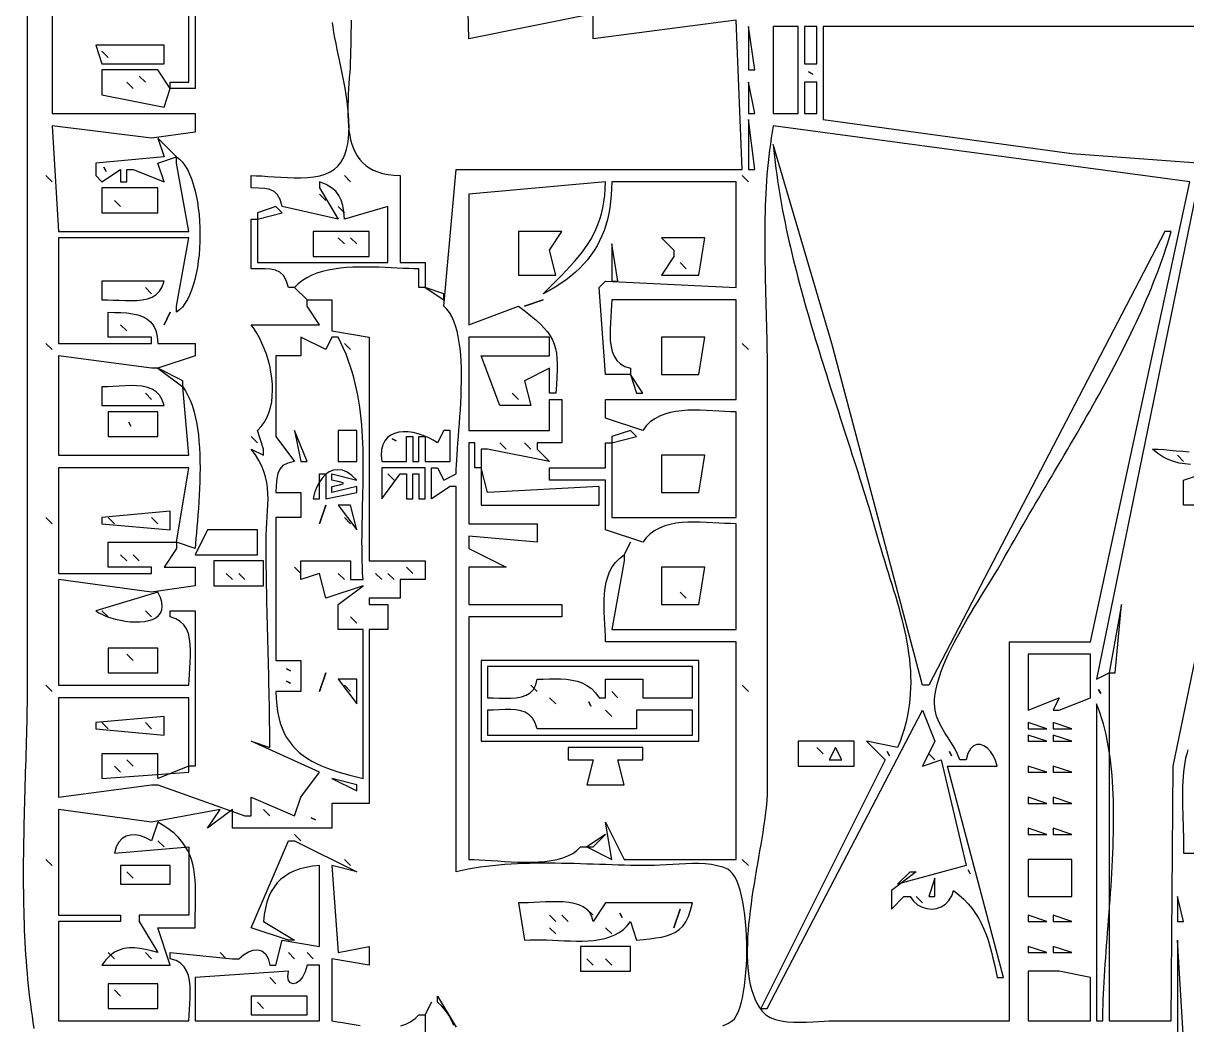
# Model space of a CAD drawing. Extents: x 0 to 1224, y 0 to 792.
# Drawn here: x 315.3 to 502.5, y 181.4 to 342.5 of the extents above; entities that cross this region are included whole.
import ezdxf

# ---------------------------------------------------------------- set-up
doc = ezdxf.new("R2010")
doc.units = 0
doc.layers.add('C7', color=7, linetype='CONTINUOUS')

msp = doc.modelspace()

# ---------------------------------------------------------------- linework, layer by layer
at = {"layer": 'C7'}
for points in [[(428.682, 206.3966), (427.8683, 206.7314), (426.9842, 206.9807), (426.0415, 207.1547), (425.052, 207.2634), (424.0277, 207.3173), (422.9804, 207.3265), (421.9219, 207.3013), (420.8641, 207.2519), (419.8188, 207.1885), (418.7979, 207.1213), (417.8132, 207.0607), (416.8766, 207.0168), (416, 207), (415.0235, 207.004), (414.0409, 207.0153), (413.0526, 207.033), (412.059, 207.056), (411.0607, 207.0833), (410.0581, 207.1139), (409.0517, 207.1469), (408.042, 207.1811), (407.0294, 207.2155), (406.0144, 207.2493), (404.9976, 207.2813), (403.9793, 207.3105), (402.9601, 207.336), (401.9404, 207.3567), (400.9208, 207.3716), (399.9017, 207.3797), (398.8835, 207.3801), (397.8668, 207.3716), (396.8521, 207.3533), (395.8397, 207.3241), (394.8303, 207.2831), (393.8242, 207.2293), (392.8219, 207.1616), (391.824, 207.0791), (390.8309, 206.9806), (389.8431, 206.8653), (388.861, 206.7321), (387.8852, 206.5799), (386.9161, 206.4079), (385.9542, 206.2149), (385, 206), (385, 268), (384, 268), (381, 266), (381, 271), (382, 271), (383, 269), (385, 270), (385.0098, 270.6889), (385.0375, 271.4444), (385.0805, 272.2611), (385.1361, 273.1333), (385.2018, 274.0558), (385.2749, 275.0229), (385.3529, 276.0292), (385.433, 277.0692), (385.5128, 278.1375), (385.5896, 279.2285), (385.6607, 280.3368), (385.7236, 281.457), (385.7756, 282.5834), (385.8142, 283.7108), (385.8367, 284.8335), (385.8405, 285.9461), (385.8229, 287.0432), (385.7815, 288.1192), (385.7136, 289.1687), (385.6165, 290.1862), (385.4876, 291.1662), (385.3244, 292.1033), (385.1242, 292.9919), (384.8844, 293.8266), (384.6023, 294.602), (384.2755, 295.3124), (383.9012, 295.9526), (383.4769, 296.5169), (383, 297), (385, 319), (431, 319), (430, 343), (407, 340), (407, 344), (387, 340), (385, 422)], [(316, 348), (316, 238), (315.9981, 237.0178), (315.9928, 236.033), (315.9842, 235.0456), (315.9725, 234.0559), (315.958, 233.0639), (315.941, 232.0697), (315.9216, 231.0733), (315.9, 230.075), (315.8766, 229.0747), (315.8515, 228.0727), (315.825, 227.0689), (315.7974, 226.0636), (315.7687, 225.0567), (315.7393, 224.0485), (315.7094, 223.039), (315.6792, 222.0282), (315.649, 221.0164), (315.619, 220.0036), (315.5895, 218.9899), (315.5605, 217.9754), (315.5325, 216.9603), (315.5056, 215.9445), (315.48, 214.9283), (315.456, 213.9117), (315.4338, 212.8948), (315.4137, 211.8777), (315.3958, 210.8605), (315.3804, 209.8434), (315.3678, 208.8264), (315.3581, 207.8097), (315.3517, 206.7932), (315.3486, 205.7772), (315.3493, 204.7617), (315.3538, 203.7469), (315.3625, 202.7328), (315.3755, 201.7195), (315.393, 200.7071), (315.4155, 199.6958), (315.4429, 198.6857), (315.4757, 197.6768), (315.5139, 196.6692), (315.5579, 195.6631), (315.6079, 194.6585), (315.664, 193.6555), (315.7267, 192.6543), (315.7959, 191.655), (315.8721, 190.6576), (315.9554, 189.6623), (316.0461, 188.6691), (316.1443, 187.6782), (316.2504, 186.6896), (316.3646, 185.7035), (316.487, 184.72), (316.618, 183.7391), (316.7577, 182.7609), (316.9063, 181.7857), (317.0642, 180.8134)], [(320, 344), (320, 328), (343, 328), (343, 325), (336, 324), (320, 326), (321, 309), (342, 309), (340, 320), (340, 321), (340.4867, 320.624), (340.9398, 320.1533), (341.3594, 319.5949), (341.7455, 318.9553), (342.0979, 318.2413), (342.4168, 317.4598), (342.7021, 316.6175), (342.9539, 315.7211), (343.1721, 314.7773), (343.3567, 313.793), (343.5077, 312.775), (343.6252, 311.7299), (343.7091, 310.6645), (343.7595, 309.5856), (343.7763, 308.4999), (343.7595, 307.4143), (343.7091, 306.3353), (343.6252, 305.27), (343.5077, 304.2249), (343.3567, 303.2068), (343.1721, 302.2225), (342.9539, 301.2788), (342.7021, 300.3824), (342.4168, 299.54), (342.0979, 298.7585), (341.7455, 298.0446), (341.3594, 297.405), (340.9398, 296.8465), (340.4867, 296.3759), (340, 296), (340, 297), (342, 308), (321, 308), (321, 291), (336, 291), (336, 292), (329, 292), (329, 296), (330.0355, 295.9856), (331.0402, 295.9556), (332.0032, 295.8928), (332.9135, 295.7798), (333.7603, 295.5994), (334.5329, 295.3343), (335.2203, 294.9674), (335.8116, 294.4813), (336.2961, 293.8587), (336.6629, 293.0825), (336.9011, 292.1353), (337, 291), (343, 291), (343, 289), (337, 287), (336, 287), (321, 289), (321, 273), (342, 273), (341, 284), (341.446, 283.3474), (341.8452, 282.6343), (342.1998, 281.8648), (342.5118, 281.0436), (342.7836, 280.1749), (343.0172, 279.2632), (343.2149, 278.313), (343.3789, 277.3285), (343.5114, 276.3143), (343.6145, 275.2747), (343.6904, 274.2142), (343.7414, 273.1372), (343.7696, 272.048), (343.7773, 270.9512), (343.7665, 269.851), (343.7395, 268.752), (343.6985, 267.6586), (343.6457, 266.5751), (343.5833, 265.506), (343.5134, 264.4556), (343.4383, 263.4285), (343.3601, 262.4289), (343.2811, 261.4614), (343.2033, 260.5304), (343.1291, 259.6402), (343.0606, 258.7952), (343, 258), (340, 259), (342, 271), (321, 271), (321, 254), (336, 254), (336, 255), (329, 255), (329, 259), (340, 259), (340, 258), (338, 255), (343, 255), (343, 252), (336, 251), (321, 253), (321, 236), (342, 236), (342.0213, 236.8639), (342.0742, 237.7806), (342.1415, 238.7339), (342.2065, 239.7074), (342.2522, 240.6851), (342.2616, 241.6508), (342.2178, 242.5882), (342.1039, 243.4812), (341.9029, 244.3137), (341.598, 245.0693), (341.1722, 245.7319), (340.6085, 246.2853), (339.8901, 246.7134), (339, 247), (339, 248), (343, 248), (343, 223), (342, 223), (342, 234), (321, 234), (321, 218), (336, 220), (337, 220), (351, 215), (352, 215), (352, 218), (359, 215), (360, 218), (363, 222), (352, 227), (355, 226), (354.9984, 226.9999), (354.9938, 228), (354.9864, 229.0004), (354.9764, 230.001), (354.964, 231.0018), (354.9494, 232.0027), (354.9327, 233.0037), (354.9142, 234.0049), (354.894, 235.0061), (354.8724, 236.0075), (354.8495, 237.0088), (354.8256, 238.0101), (354.8007, 239.0115), (354.7752, 240.0128), (354.7493, 241.0141), (354.723, 242.0152), (354.6966, 243.0163), (354.6703, 244.0172), (354.6444, 245.018), (354.6189, 246.0186), (354.594, 247.019), (354.5701, 248.0192), (354.5472, 249.0192), (354.5256, 250.0189), (354.5054, 251.0182), (354.4869, 252.0173), (354.4702, 253.016), (354.4556, 254.0144), (354.4432, 255.0124), (354.4332, 256.0099), (354.4258, 257.0071), (354.4212, 258.0038), (354.4197, 259), (354.4362, 260.0931), (354.4788, 261.1466), (354.5372, 262.1647), (354.601, 263.1512), (354.6597, 264.1102), (354.703, 265.0458), (354.7204, 265.962), (354.7016, 266.8628), (354.6362, 267.7523), (354.5137, 268.6345), (354.3239, 269.5134), (354.0563, 270.3931), (353.7005, 271.2775), (353.2461, 272.1708), (352.6827, 273.0769), (352, 274), (354, 273), (354, 274), (353, 277), (353.6044, 277.6093), (354.1155, 278.2917), (354.5371, 279.0392), (354.8736, 279.8437), (355.1288, 280.6974), (355.307, 281.5924), (355.4122, 282.5206), (355.4485, 283.4741), (355.42, 284.4451), (355.3308, 285.4254), (355.185, 286.4073), (354.9867, 287.3827), (354.7399, 288.3437), (354.4488, 289.2823), (354.1174, 290.1907), (353.7499, 291.0608), (353.3502, 291.8847), (352.9227, 292.6545), (352.4712, 293.3623), (352, 294), (363, 294), (361, 297), (361, 298), (365, 298), (365, 293), (371, 292), (371, 256), (380, 256), (380, 253), (376, 253), (376, 250), (371, 250), (371, 249), (374, 249), (374, 245), (371, 245), (371, 217), (365, 217), (365, 213), (349, 213), (349, 216), (345, 213), (347, 216), (336, 214), (321, 216), (321, 199), (331, 199), (331, 198), (321, 198), (321, 182), (342, 182), (342.0217, 182.8937), (342.0739, 183.8253), (342.1367, 184.7789), (342.1904, 185.7384), (342.2151, 186.6878), (342.1912, 187.6112), (342.0988, 188.4925), (341.9182, 189.3156), (341.6296, 190.0647), (341.2132, 190.7237), (340.6493, 191.2766), (339.9182, 191.7073), (339, 192), (339, 193), (349, 192), (350, 192), (350.7702, 192.6479), (351.5586, 193.1231), (352.3353, 193.4014), (353.0706, 193.4589), (353.7345, 193.2715), (354.2972, 192.8153), (354.729, 192.0661), (355, 191), (356, 191), (357, 195), (363, 194), (363, 207), (361.8811, 206.8812), (360.8417, 206.6991), (359.8806, 206.4524), (358.9965, 206.1398), (358.1881, 205.7601), (357.4543, 205.3121), (356.7938, 204.7944), (356.2054, 204.206), (355.6878, 203.5455), (355.2398, 202.8118), (354.8601, 202.0034), (354.5475, 201.1193), (354.3008, 200.1582), (354.1187, 199.1188), (354, 198), (359, 195), (358, 195), (352, 197), (358, 211), (359, 211), (369, 206), (365, 207), (366, 193), (371, 194), (371, 191), (365, 192), (365, 182), (365.8368, 181.8805), (366.7154, 181.735), (367.628, 181.5742), (368.5666, 181.409), (369.5234, 181.25)], [(343, 344), (343, 332), (339, 332), (339, 333), (342, 333), (342, 344)], [(368.1122, 343.0122), (368.0832, 342.0115), (368.0577, 341.0099), (368.0358, 340.0075), (368.0178, 339.0042), (368.0038, 338), (367.9854, 337.1664), (367.9521, 336.3181), (367.9075, 335.4579), (367.8549, 334.5887), (367.7978, 333.7131), (367.7396, 332.8341), (367.6838, 331.9545), (367.6337, 331.077), (367.593, 330.2046), (367.5649, 329.3401), (367.5529, 328.4862), (367.5605, 327.6459), (367.5911, 326.8218), (367.6481, 326.0169), (367.7351, 325.234), (367.8554, 324.4758), (368.0124, 323.7453), (368.2097, 323.0453), (368.4507, 322.3785), (368.7387, 321.7478), (369.0773, 321.156), (369.4698, 320.606), (369.9198, 320.1005), (370.4307, 319.6424), (371.0058, 319.2345), (371.6487, 318.8797), (372.3628, 318.5807), (373.1516, 318.3404), (374.0184, 318.1617), (374.9667, 318.0472), (376, 318), (376, 304), (380, 304), (380, 300), (379, 300), (379, 303), (378.1994, 303.0095), (377.3473, 303.0351), (376.4499, 303.0724), (375.5132, 303.1167), (374.5436, 303.1636), (373.5472, 303.2087), (372.5301, 303.2473), (371.4986, 303.2751), (370.4588, 303.2874), (369.4169, 303.2798), (368.379, 303.2479), (367.3515, 303.1871), (366.3403, 303.0928), (365.3518, 302.9607), (364.3922, 302.7862), (363.4674, 302.5648), (362.5839, 302.2921), (361.7477, 301.9634), (360.965, 301.5744), (360.2421, 301.1204), (359.585, 300.5971), (359, 300), (358, 300), (357.6638, 301.1053), (357.204, 301.9024), (356.6233, 302.441), (355.9243, 302.771), (355.1098, 302.942), (354.1824, 303.004), (353.1449, 303.0067), (352, 303), (352, 311), (353, 311), (353, 304), (374, 304), (374, 313), (367, 311), (366.9107, 312.1535), (366.7498, 313.1627), (366.4945, 314.0422), (366.1218, 314.8063), (365.6088, 315.4697), (364.9328, 316.0467), (364.0708, 316.552), (363, 317), (363, 316), (366, 311), (357, 313), (356.674, 314.1243), (356.2461, 314.919), (355.6998, 315.4426), (355.0185, 315.7538), (354.1858, 315.9113), (353.1851, 315.9738), (352, 316), (352, 318), (352.812, 317.9818), (353.7098, 317.9344), (354.6775, 317.8687), (355.6993, 317.7954), (356.7591, 317.7254), (357.8413, 317.6695), (358.9299, 317.6385), (360.009, 317.6432), (361.0628, 317.6945), (362.0754, 317.8032), (363.031, 317.98), (363.9136, 318.2358), (364.7074, 318.5814), (365.3966, 319.0277), (365.9445, 319.5347), (366.4102, 320.1168), (366.7984, 320.7686), (367.1137, 321.4846), (367.3608, 322.2595), (367.5444, 323.088), (367.6692, 323.9646), (367.7398, 324.8841), (367.761, 325.8409), (367.7375, 326.8299), (367.6738, 327.8456), (367.5748, 328.8826), (367.4451, 329.9356), (367.2893, 330.9993), (367.1122, 332.0681), (366.9185, 333.1369), (366.7128, 334.2002), (366.4998, 335.2526), (366.2842, 336.2888), (366.0707, 337.3035), (365.8639, 338.2912), (365.6687, 339.2466), (365.4895, 340.1643), (365.3312, 341.039), (365.1984, 341.8652), (365.0958, 342.6377)], [(432, 342), (432, 335), (433, 335), (432, 342)], [(436, 342), (436, 328), (440, 328), (440, 342), (436, 342)], [(441, 342), (441, 336), (443, 336), (443, 342), (441, 342)], [(509, 342), (444, 342), (444, 327), (484, 321.575623), (505, 320), (488, 237), (490, 238), (490, 182), (500, 182), (500.30014, 223), (509, 265), (502, 265), (502, 269), (511, 272)], [(327, 339), (328, 336), (338, 336), (338, 339), (327, 339)], [(328, 338), (329, 337), (328, 338)], [(328, 335), (328, 331), (338, 329), (339, 332), (337, 335), (328, 335)], [(334, 334), (335, 333), (334, 334)], [(441.666656, 334.666656), (442.333344, 334.333344), (441.666656, 334.666656)], [(332, 333), (333, 332), (332, 333)], [(432, 333), (432, 328), (433, 328), (432, 333)], [(441, 333), (441, 328), (443, 328), (443, 333), (441, 333)], [(436, 326), (435.8272, 325.0289), (435.6685, 324.054), (435.5232, 323.0755), (435.391, 322.0935), (435.2712, 321.1083), (435.1634, 320.1199), (435.0671, 319.1287), (434.9817, 318.1347), (434.9067, 317.1383), (434.8417, 316.1395), (434.7861, 315.1385), (434.7395, 314.1356), (434.7013, 313.1309), (434.671, 312.1246), (434.648, 311.117), (434.632, 310.1081), (434.6224, 309.0981), (434.6186, 308.0874), (434.6203, 307.076), (434.6268, 306.0641), (434.6376, 305.052), (434.6523, 304.0398), (434.6704, 303.0276), (434.6912, 302.0158), (434.7145, 301.0044), (434.7395, 299.9937), (434.7658, 298.9839), (434.793, 297.975), (434.8205, 296.9675), (434.8477, 295.9613), (434.8743, 294.9567), (434.8996, 293.9539), (434.9232, 292.953), (434.9445, 291.9544), (434.9631, 290.958), (434.9785, 289.9642), (434.9901, 288.9732), (434.9974, 287.985), (435, 287), (435, 219), (434.9865, 218.2977), (434.9476, 217.553), (434.8854, 216.7683), (434.8018, 215.9461), (434.6991, 215.0889), (434.5792, 214.1993), (434.4443, 213.2797), (434.2964, 212.3326), (434.1377, 211.3606), (433.9702, 210.3662), (433.796, 209.3518), (433.6172, 208.3201), (433.4359, 207.2734), (433.2541, 206.2144), (433.0739, 205.1454), (432.8975, 204.0691), (432.7269, 202.9879), (432.5642, 201.9044), (432.4115, 200.821), (432.2708, 199.7402), (432.1443, 198.6647), (432.0341, 197.5968), (431.9421, 196.5391), (431.8706, 195.4941), (431.8215, 194.4644), (431.797, 193.4523), (431.7992, 192.4605), (431.8301, 191.4914), (431.8919, 190.5476), (431.9866, 189.6315), (432.1162, 188.7457), (432.283, 187.8926), (432.4889, 187.0749), (432.7361, 186.2949), (433.0266, 185.5553), (433.3625, 184.8584), (433.7459, 184.2069), (434.179, 183.6033), (434.7789, 183.0114), (435.5078, 182.5583), (436.3433, 182.2275), (437.2632, 182.0021), (438.2454, 181.8656), (439.2677, 181.8014), (440.3079, 181.7927), (441.3438, 181.8229), (442.3531, 181.8754), (443.3137, 181.9335), (444.2034, 181.9806), (445, 182), (474, 182), (474, 243), (487, 243), (503, 317), (436, 326)], [(432, 327), (432, 319), (433, 319), (432, 327)], [(337, 324), (338, 321), (327, 320), (327, 318), (328, 317), (331, 319), (331, 317), (332, 317), (332, 319), (333, 319), (338, 317), (337, 320), (340, 321), (337, 324)], [(436, 323), (436.0885, 322.043), (436.1874, 321.0839), (436.2963, 320.1227), (436.4151, 319.1596), (436.5434, 318.1946), (436.681, 317.2278), (436.8278, 316.2592), (436.9834, 315.289), (437.1476, 314.3173), (437.3202, 313.3441), (437.501, 312.3695), (437.6896, 311.3936), (437.8859, 310.4165), (438.0896, 309.4383), (438.3005, 308.459), (438.5184, 307.4787), (438.7429, 306.4976), (438.9739, 305.5156), (439.2112, 304.5329), (439.4544, 303.5496), (439.7034, 302.5658), (439.9578, 301.5815), (440.2176, 300.5968), (440.4823, 299.6118), (440.7519, 298.6265), (441.026, 297.6412), (441.3044, 296.6558), (441.5868, 295.6704), (441.8731, 294.6852), (442.163, 293.7001), (442.4563, 292.7154), (442.7526, 291.731), (443.0518, 290.747), (443.3537, 289.7636), (443.6579, 288.7809), (443.9643, 287.7988), (444.2726, 286.8175), (444.5826, 285.8371), (444.894, 284.8576), (445.2066, 283.8792), (445.5202, 282.9018), (445.8345, 281.9257), (446.1492, 280.9509), (446.4642, 279.9775), (446.7792, 279.0055), (447.094, 278.035), (447.4082, 277.0662), (447.7218, 276.0991), (448.0344, 275.1337), (448.3458, 274.1703), (448.6557, 273.2088), (448.964, 272.2493), (449.2703, 271.292), (449.5745, 270.3368), (449.8763, 269.384), (450.1755, 268.4335), (450.4718, 267.4855), (450.7649, 266.54), (451.0547, 265.5972), (451.341, 264.6571), (451.6233, 263.7197), (451.9017, 262.7853), (452.1757, 261.8538), (452.4451, 260.9253), (452.7098, 260), (452.9956, 259.0077), (453.2865, 258.0232), (453.5812, 257.0459), (453.8782, 256.0755), (454.1761, 255.1115), (454.4733, 254.1535), (454.7685, 253.201), (455.0603, 252.2536), (455.3472, 251.3108), (455.6277, 250.3722), (455.9005, 249.4374), (456.1641, 248.5059), (456.4171, 247.5773), (456.658, 246.6511), (456.8853, 245.727), (457.0978, 244.8043), (457.2939, 243.8828), (457.4722, 242.962), (457.6312, 242.0414), (457.7695, 241.1206), (457.8858, 240.1991), (457.9785, 239.2766), (458.0462, 238.3525), (458.0875, 237.4265), (458.1009, 236.498), (458.0851, 235.5667), (458.0385, 234.6322), (457.9597, 233.6938), (457.8474, 232.7513), (457.7001, 231.8042), (457.5162, 230.852), (457.2945, 229.8944), (457.0335, 228.9308), (456.7316, 227.9608), (456.3876, 226.984), (456, 226), (451, 227), (454, 224), (434, 184), (435, 184), (460, 232), (462, 227), (460, 223), (463, 224), (467, 207), (456, 204), (458, 206), (459, 206), (455, 203), (455, 200), (457, 202), (458, 202), (458.5427, 201.26), (459.1914, 200.693), (459.9169, 200.2968), (460.6903, 200.0689), (461.4823, 200.0073), (462.264, 200.1096), (463.0063, 200.3734), (463.6801, 200.7967), (464.2564, 201.3771), (464.706, 202.1122), (465, 203), (465.8635, 202.3124), (466.6426, 201.599), (467.3431, 200.8599), (467.971, 200.0952), (468.5322, 199.3052), (469.0326, 198.4901), (469.4782, 197.6501), (469.8749, 196.7853), (470.2287, 195.8959), (470.5454, 194.9823), (470.831, 194.0445), (471.0914, 193.0827), (471.3326, 192.0971), (471.5604, 191.0881), (471.7809, 190.0556), (472, 189), (473, 189), (464, 223), (472, 223), (471.7483, 223.8939), (471.3868, 224.6905), (470.9384, 225.3686), (470.4263, 225.9073), (469.8736, 226.2853), (469.3035, 226.4816), (468.739, 226.4751), (468.2033, 226.2448), (467.7194, 225.7695), (467.3106, 225.0283), (467, 224), (466, 224), (465.6408, 224.9219), (465.1921, 225.8089), (464.6834, 226.6723), (464.1444, 227.5234), (463.6045, 228.3736), (463.0933, 229.234), (462.6403, 230.116), (462.2752, 231.0309), (462.0275, 231.99), (461.9267, 233.0046)], [(461.9266, 233.0046), (461.9481, 233.7924), (462.0358, 234.6111), (462.1852, 235.4576), (462.3922, 236.3292), (462.6525, 237.2229), (462.9618, 238.1359), (463.3158, 239.0652), (463.7102, 240.008), (464.1409, 240.9614), (464.6035, 241.9225), (465.0937, 242.8885), (465.6073, 243.8565), (466.14, 244.8235), (466.6875, 245.7867), (467.2456, 246.7432), (467.8101, 247.6902), (468.3765, 248.6247), (468.9407, 249.5439), (469.4984, 250.4449), (470.0453, 251.3248), (470.5771, 252.1808), (471.0896, 253.0098), (471.5786, 253.8092), (472.0396, 254.5759), (472.4685, 255.3071), (472.8611, 256), (473.3203, 256.8247), (473.7854, 257.6526), (474.256, 258.4838), (474.7318, 259.318), (475.2124, 260.1553), (475.6976, 260.9956), (476.1871, 261.8388), (476.6805, 262.6849), (477.1775, 263.5337), (477.6779, 264.3853), (478.1812, 265.2395), (478.6872, 266.0964), (479.1956, 266.9557), (479.7061, 267.8175), (480.2183, 268.6818), (480.7319, 269.5483), (481.2467, 270.4171), (481.7622, 271.2882), (482.2783, 272.1613), (482.7945, 273.0366), (483.3106, 273.9138), (483.8263, 274.793), (484.3412, 275.6741), (484.855, 276.5569), (485.3675, 277.4416), (485.8782, 278.3279), (486.387, 279.2158), (486.8934, 280.1053), (487.3972, 280.9963), (487.898, 281.8887), (488.3956, 282.7824), (488.8896, 283.6775), (489.3797, 284.5737), (489.8656, 285.4712), (490.347, 286.3697), (490.8236, 287.2693), (491.2951, 288.1698), (491.761, 289.0713), (492.2213, 289.9736), (492.6754, 290.8766), (493.1232, 291.7804), (493.5642, 292.6848), (493.9982, 293.5898), (494.4249, 294.4953), (494.844, 295.4012), (495.2551, 296.3075), (495.6579, 297.2142), (496.0522, 298.1211), (496.4376, 299.0282), (496.8137, 299.9354), (497.1803, 300.8426), (497.5371, 301.7499), (497.8838, 302.6571), (498.22, 303.5642), (498.5454, 304.471), (498.8597, 305.3776), (499.1627, 306.2838), (499.4539, 307.1897), (499.7331, 308.0951), (500, 309), (499, 309), (461, 236), (460, 236), (445.424377, 291), (436, 323)], [(328.333344, 319.333344), (328.666656, 318.666656), (328.333344, 319.333344)], [(319, 318), (320, 317), (319, 318)], [(367, 318), (368, 317), (367, 318)], [(387, 315), (387, 294), (395, 297), (396.0566, 296.1994), (396.9941, 295.4589), (397.8186, 294.7659), (398.5365, 294.1078), (399.1539, 293.472), (399.6771, 292.846), (400.1124, 292.217), (400.4659, 291.5726), (400.7439, 290.9002), (400.9527, 290.1871), (401.0986, 289.4207), (401.1876, 288.5886), (401.2261, 287.678), (401.2204, 286.6765), (401.1766, 285.5714), (401.1011, 284.35), (401, 283), (400, 283), (400, 287), (396, 285), (397, 281), (392, 281), (389, 289), (400, 289), (400, 292), (387, 292), (387, 277), (400, 277), (400, 282), (402, 282), (402, 275), (398, 275), (398, 274), (400, 272), (390, 274), (389, 274), (389, 271), (388, 271), (388, 275), (387, 275), (387, 262), (398, 262), (398, 259), (387, 260), (387, 258), (393, 255), (387, 255), (387, 249), (402, 249), (402, 247), (387, 247), (387, 208), (387.8161, 207.9852), (388.7011, 207.9456), (389.6456, 207.8878), (390.6398, 207.8186), (391.6742, 207.7447), (392.7392, 207.6728), (393.8251, 207.6099), (394.9225, 207.5624), (396.0216, 207.5374), (397.113, 207.5414), (398.1869, 207.5812), (399.2338, 207.6636), (400.2441, 207.7954), (401.2082, 207.9832), (402.1166, 208.2339), (402.9595, 208.5542), (403.7274, 208.9507), (404.4108, 209.4304), (405, 210), (406, 210), (410, 208), (409, 214), (412, 208), (430, 208), (430, 243), (409, 243), (408.9853, 243.9077), (408.9484, 244.8467), (408.8997, 245.8093), (408.8499, 246.7879), (408.8094, 247.7748), (408.7889, 248.7624), (408.7988, 249.7432), (408.8498, 250.7093), (408.9523, 251.6533), (409.1169, 252.5676), (409.3542, 253.4444), (409.6747, 254.2761), (410.089, 255.0551), (410.6076, 255.7739), (411.2411, 256.4247), (412, 257), (412, 256), (410, 245), (430, 245), (430, 262), (429.1113, 262.0146), (428.1845, 262.0524), (427.2272, 262.1038), (426.2474, 262.1595), (425.2527, 262.2101), (424.251, 262.2462), (423.2501, 262.2584), (422.2578, 262.2374), (421.2818, 262.1736), (420.3301, 262.0578), (419.4103, 261.8805), (418.5303, 261.6324), (417.6979, 261.304), (416.9208, 260.8859), (416.207, 260.3688), (415.5641, 259.7433), (415, 259), (409, 261), (409, 269), (400, 269), (400, 271), (409, 271), (409, 275), (410, 275), (410, 263), (430, 263), (430, 280), (429.1113, 280.0146), (428.1845, 280.0524), (427.2272, 280.1038), (426.2474, 280.1595), (425.2527, 280.2101), (424.251, 280.2462), (423.2501, 280.2585), (422.2578, 280.2374), (421.2818, 280.1737), (420.3301, 280.0578), (419.4103, 279.8806), (418.5303, 279.6324), (417.6979, 279.304), (416.9208, 278.8859), (416.207, 278.3688), (415.5641, 277.7433), (415, 277), (409, 279), (409, 282), (430, 282), (430, 298), (410, 298), (409.9786, 297.1359), (409.9257, 296.2192), (409.8583, 295.266), (409.7934, 294.2924), (409.7477, 293.3147), (409.7383, 292.349), (409.7821, 291.4116), (409.896, 290.5186), (410.0969, 289.6862), (410.4018, 288.9306), (410.8277, 288.268), (411.3914, 287.7145), (412.1098, 287.2865), (413, 287), (413, 286), (409, 286), (408, 300), (409, 301), (430, 300), (430, 317), (410, 317), (409.9808, 315.9105), (409.9247, 314.8536), (409.8309, 313.8286), (409.6988, 312.8348), (409.5277, 311.8716), (409.3168, 310.9383), (409.0656, 310.0342), (408.7733, 309.1587), (408.4393, 308.3111), (408.0629, 307.4907), (407.6433, 306.6969), (407.18, 305.929), (406.6722, 305.1863), (406.1193, 304.4681), (405.5206, 303.7739), (404.8754, 303.1029), (404.183, 302.4544), (403.4428, 301.8278), (402.654, 301.2225), (401.816, 300.6377), (400.9281, 300.0728), (399.9897, 299.5271), (399, 299), (399.7802, 299.7783), (400.5388, 300.5345), (401.2745, 301.2727), (401.9858, 301.9966), (402.6713, 302.7101), (403.3295, 303.4171), (403.9591, 304.1214), (404.5586, 304.8269), (405.1267, 305.5376), (405.6618, 306.2572), (406.1626, 306.9896), (406.6277, 307.7387), (407.0556, 308.5084), (407.4449, 309.3025), (407.7942, 310.125), (408.102, 310.9796), (408.3671, 311.8703), (408.5879, 312.8009), (408.763, 313.7753), (408.8909, 314.7973), (408.9704, 315.8709), (409, 317), (387, 315)], [(431, 318), (432, 317), (431, 318)], [(328, 316), (328, 312), (337, 312), (337, 316), (328, 316)], [(363, 315), (364, 314), (363, 315)], [(330, 314), (331, 313), (330, 314)], [(356, 313), (353, 312), (353, 311), (357, 312), (356, 313)], [(366, 313), (367, 312), (366, 313)], [(362, 309), (362, 305), (371, 305), (371, 309), (362, 309)], [(395, 309), (395, 302), (401, 302), (400, 306), (402, 309), (395, 309)], [(366, 308), (367, 307), (366, 308)], [(368, 308), (369, 307), (368, 308)], [(410, 307), (410, 301), (411, 301), (410, 307)], [(418, 308), (420, 306), (420, 305), (418, 302), (424, 302), (425, 308), (418, 308)], [(421, 304), (422, 303), (421, 304)], [(328, 301), (328, 298), (328.8851, 298.0053), (329.8118, 297.9758), (330.7635, 297.9313), (331.7236, 297.8914), (332.6754, 297.8759), (333.6024, 297.9046), (334.4879, 297.9972), (335.3153, 298.1734), (336.0681, 298.453), (336.7295, 298.8557), (337.2831, 299.4012), (337.7121, 300.1094), (338, 301), (328, 301)], [(335, 300), (336, 299), (335, 300)], [(359, 300), (361, 298), (359, 300)], [(380, 300), (383, 298), (383, 299), (380, 300)], [(396, 297), (399, 298), (396, 297)], [(339, 296), (338, 294), (339, 296)], [(331, 294), (332, 293), (331, 294)], [(360, 292), (360, 289), (356, 289), (356, 276), (359, 272), (357.9018, 271.7596), (357.1248, 271.3571), (356.6101, 270.7949), (356.2991, 270.0755), (356.1329, 269.2016), (356.0527, 268.1755), (356, 267), (360, 267), (360, 263), (356, 263), (356, 240), (360, 240), (360, 235), (356, 235), (356.0313, 233.8516), (356.1164, 232.7729), (356.2546, 231.761), (356.4449, 230.8133), (356.6867, 229.9268), (356.9792, 229.0988), (357.3214, 228.3265), (357.7128, 227.607), (358.1524, 226.9376), (358.6394, 226.3155), (359.1732, 225.7379), (359.7528, 225.2019), (360.3776, 224.7048), (361.0466, 224.2437), (361.7592, 223.8159), (362.5145, 223.4185), (363.3117, 223.0488), (364.15, 222.704), (365.0288, 222.3812), (365.947, 222.0777), (366.9041, 221.7906), (367.8991, 221.5171), (368.9313, 221.2545), (370, 221), (370, 245), (366, 245), (366, 249), (370, 252), (364, 250), (363, 254), (360, 253), (360, 256), (368, 256), (368, 253), (370, 253), (369.9418, 254.0166), (369.8977, 255.0321), (369.8662, 256.0462), (369.846, 257.059), (369.836, 258.0704), (369.8349, 259.0803), (369.8413, 260.0886), (369.854, 261.0953), (369.8718, 262.1002), (369.8934, 263.1034), (369.9174, 264.1047), (369.9427, 265.104), (369.968, 266.1013), (369.992, 267.0966), (370.0134, 268.0896), (370.0309, 269.0805), (370.0434, 270.069), (370.0494, 271.0552), (370.0478, 272.0389), (370.0373, 273.02), (370.0166, 273.9986), (369.9845, 274.9745), (369.9396, 275.9477), (369.8807, 276.918), (369.8066, 277.8854), (369.716, 278.8499), (369.6075, 279.8113), (369.4799, 280.7696), (369.3321, 281.7248), (369.1626, 282.6766), (368.9702, 283.6252), (368.7537, 284.5703), (368.5118, 285.512), (368.2432, 286.4501), (367.9466, 287.3845), (367.6208, 288.3153), (367.2645, 289.2423), (366.8764, 290.1655), (366.4553, 291.0847), (366, 292), (365, 292), (364, 290), (360, 292)], [(418, 292), (418, 286), (424, 286), (425, 292), (418, 292)], [(319, 291), (320, 290), (319, 291)], [(367, 291), (368, 290), (367, 291)], [(431, 291), (432, 290), (431, 291)], [(337, 287), (341, 284), (341, 285), (337, 287)], [(413, 286), (414, 283), (415, 283), (413, 286)], [(328, 284), (328, 281), (338, 281), (337.7073, 281.9182), (337.2766, 282.6493), (336.7237, 283.2132), (336.0648, 283.6296), (335.3157, 283.9182), (334.4925, 284.0988), (333.6112, 284.1912), (332.6879, 284.2151), (331.7384, 284.1904), (330.7789, 284.1367), (329.8253, 284.0739), (328.8937, 284.0217), (328, 284)], [(335, 283), (336, 282), (335, 283)], [(394, 283), (395, 282), (394, 283)], [(329, 280), (329, 276), (337, 276), (337, 280), (329, 280)], [(332.333344, 278.333344), (332.666656, 277.666656), (332.333344, 278.333344)], [(359, 277), (360, 272), (361, 272), (359, 277)], [(366, 277), (366, 272), (369, 272), (369, 277), (368, 277), (366, 277)], [(373, 272), (377, 272), (377, 276), (378, 276), (378, 272), (379, 272), (379, 276), (380, 276), (380, 272), (381, 272), (383, 272), (384, 272), (384, 277), (383, 277), (382, 275), (381.2707, 275.4589), (380.4985, 275.8593), (379.6974, 276.195), (378.8812, 276.4603), (378.0641, 276.6492), (377.2599, 276.7558), (376.4825, 276.7742), (375.746, 276.6986), (375.0644, 276.5231), (374.4515, 276.2416), (373.9213, 275.8485), (373.4878, 275.3376), (373.165, 274.7033), (372.9667, 273.9395), (372.9071, 273.0403), (373, 272)], [(413, 277), (410, 276), (410, 275), (414, 276), (413, 277)], [(352, 276), (353, 275), (352, 276)], [(374.666656, 275.666656), (375.333344, 275.333344), (374.666656, 275.666656)], [(392, 275), (393, 274), (392, 275)], [(396, 275), (397, 274), (396, 275)], [(503.129, 271.5351), (502.2085, 271.6081), (501.3028, 271.7529), (500.4119, 271.9822), (499.536, 272.3088), (498.6752, 272.7455), (497.8298, 273.3049), (497, 274), (497.891, 273.9721), (498.8321, 273.91), (499.8129, 273.8262), (500.8233, 273.733), (501.8531, 273.643), (502.8922, 273.5685)], [(418, 273), (418, 267), (424, 267), (425, 273), (418, 273)], [(501, 273), (502, 272), (501, 273)], [(362, 266), (363, 266), (363, 270), (364, 270), (364, 266), (369, 267), (369, 268), (365, 267), (365, 268), (366.2136, 268.2496), (366.8205, 268.4248), (366.8205, 268.5751), (366.2137, 268.7503), (365, 269), (365, 270), (369, 269), (368.2151, 269.7671), (367.4367, 270.2922), (366.6737, 270.5923), (365.9353, 270.6846), (365.2305, 270.5863), (364.5683, 270.3144), (363.958, 269.8862), (363.4084, 269.3188), (362.9288, 268.6294), (362.5281, 267.835), (362.2155, 266.9528), (362, 266)], [(373, 271), (373, 267), (373, 266), (376, 270), (377, 270), (377, 266), (378, 266), (378, 270), (379, 270), (379, 266), (380, 266), (380, 271), (373, 271)], [(374, 270), (375, 269), (374, 270)], [(389, 271), (389, 265), (408, 265), (408, 268), (390, 267), (389, 271)], [(328, 263), (328, 262), (339, 261), (339, 264), (328, 263)], [(364, 265), (363, 262), (364, 265)], [(366, 265), (369, 261), (368, 265), (366, 265)], [(319, 263), (320, 262), (319, 263)], [(329, 263), (330, 262), (329, 263)], [(336, 263), (337, 262), (336, 263)], [(367, 263), (368, 262), (367, 263)], [(345, 261), (343, 257), (353, 257), (353, 261), (345, 261)], [(413, 259), (412, 257), (413, 259)], [(331, 257), (332, 256), (331, 257)], [(333, 257), (334, 256), (333, 257)], [(346, 256), (346, 252), (354, 252), (354, 256), (346, 256)], [(359, 255), (360, 254), (359, 255)], [(377, 255), (378, 254), (377, 255)], [(418, 255), (418, 249), (424, 249), (425, 255), (418, 255)], [(348, 254), (349, 253), (348, 254)], [(350, 254), (351, 253), (350, 254)], [(366, 254), (367, 253), (366, 254)], [(372, 254), (373, 253), (372, 254)], [(374, 254), (375, 253), (374, 254)], [(337, 251), (327, 248), (327.4946, 247.6743), (328.0741, 247.3705), (328.7247, 247.0925), (329.4329, 246.8442), (330.1849, 246.6296), (330.9669, 246.4526), (331.7654, 246.3172), (332.5666, 246.2273), (333.3568, 246.1869), (334.1224, 246.1999), (334.8496, 246.2704), (335.5248, 246.4021), (336.1342, 246.5992), (336.6642, 246.8654), (337.1011, 247.2049), (337.4312, 247.6215), (337.6407, 248.1192), (337.716, 248.702), (337.6435, 249.3737), (337.4094, 250.1384), (337, 251)], [(421, 251), (422, 250), (421, 251)], [(492, 249), (490, 238), (491, 238), (492, 249)], [(328, 248), (329, 247), (328, 248)], [(335, 248), (336, 247), (335, 248)], [(368, 247), (369, 246), (368, 247)], [(329, 242), (329, 238), (337, 238), (337, 242), (329, 242)], [(332, 241), (333, 240), (332, 241)], [(389, 240), (389, 227), (424, 227), (424, 240), (389, 240)], [(477, 241), (477, 232), (482, 234), (481, 232), (482, 232), (487, 234), (487, 241), (477, 241)], [(357.666656, 238.666672), (358.333344, 238.333328), (357.666656, 238.666672)], [(364, 238), (363, 235), (364, 238)], [(390, 239), (390, 234), (390.9295, 233.9834), (391.8795, 233.9492), (392.8297, 233.9226), (393.7598, 233.9287), (394.6495, 233.9927), (395.4784, 234.1396), (396.2262, 234.3948), (396.8725, 234.7832), (397.3972, 235.3301), (397.7798, 236.0607), (398, 237), (398.9897, 237.009), (399.9631, 237.0265), (400.9165, 237.0358), (401.8463, 237.0202), (402.7488, 236.9631), (403.6205, 236.8478), (404.4577, 236.6577), (405.2568, 236.3759), (406.0142, 235.986), (406.7263, 235.4711), (407.3894, 234.8146), (408, 234), (409, 234), (409, 237), (415, 237), (415, 234), (423, 234), (423, 239), (390, 239)], [(319, 236), (320, 235), (319, 236)], [(357.666656, 236.666672), (358.333344, 236.333328), (357.666656, 236.666672)], [(366, 237), (369, 233), (369, 237), (366, 237)], [(367, 236), (368, 235), (367, 236)], [(397, 236), (398, 235), (397, 236)], [(431, 236), (432, 235), (431, 236)], [(400, 234), (401, 233), (400, 234)], [(410, 235), (411, 234), (410, 235)], [(488.333344, 235.333328), (488.666656, 234.666672), (488.333344, 235.333328)], [(390, 232), (390, 228), (423, 228), (423, 232), (414, 232), (414, 229), (398, 229), (397.7002, 229.9685), (397.2756, 230.7172), (396.7393, 231.2731), (396.1045, 231.6629), (395.3841, 231.9135), (394.5914, 232.0519), (393.7393, 232.1049), (392.841, 232.0993), (391.9097, 232.062), (390.9583, 232.0199), (390, 232)], [(406.333344, 233.333328), (406.666656, 232.666672), (406.333344, 233.333328)], [(488, 233), (488, 182), (489, 182), (489.0048, 182.8357), (489.0191, 183.6911), (489.0422, 184.5654), (489.0734, 185.4577), (489.1121, 186.3672), (489.1577, 187.2929), (489.2096, 188.2342), (489.2672, 189.1901), (489.3298, 190.1599), (489.3968, 191.1425), (489.4677, 192.1374), (489.5417, 193.1435), (489.6183, 194.16), (489.6969, 195.1862), (489.7767, 196.2211), (489.8573, 197.264), (489.938, 198.3139), (490.0181, 199.3701), (490.0971, 200.4317), (490.1743, 201.4979), (490.2491, 202.5678), (490.3209, 203.6405), (490.3891, 204.7154), (490.453, 205.7914), (490.512, 206.8678), (490.5656, 207.9437), (490.613, 209.0183), (490.6538, 210.0908), (490.6871, 211.1603), (490.7125, 212.2259), (490.7293, 213.2869), (490.7369, 214.3423), (490.7347, 215.3914), (490.722, 216.4333), (490.6982, 217.4672), (490.6627, 218.4922), (490.615, 219.5075), (490.5543, 220.5122), (490.4801, 221.5055), (490.3916, 222.4866), (490.2885, 223.4547), (490.1698, 224.4088), (490.0352, 225.3482), (489.8839, 226.2719), (489.7154, 227.1793), (489.5289, 228.0693), (489.324, 228.9413), (489.0999, 229.7943), (488.8561, 230.6275), (488.5919, 231.4401), (488.3067, 232.2312), (488, 233)], [(327, 230), (327, 229), (338, 228), (338, 231), (327, 230)], [(409, 232), (410, 231), (409, 232)], [(328, 230), (329, 229), (328, 230)], [(335, 230), (336, 229), (335, 230)], [(477, 230), (477, 229), (480, 229), (477, 230)], [(481, 230), (481, 229), (484, 229), (481, 230)], [(440, 227), (440, 223), (449, 223), (449, 227), (440, 227)], [(477, 228), (477, 227), (480, 227), (477, 228)], [(481, 228), (481, 227), (484, 227), (481, 228)], [(328, 225), (328, 221), (342, 222), (342, 223), (337, 221), (337, 225), (328, 225)], [(403, 226), (403, 224), (407, 224), (406, 220), (412, 220), (411, 224), (415, 224), (415, 226), (403, 226)], [(443, 226), (444, 225), (443, 226)], [(446, 226), (445, 224), (447, 224), (446, 226)], [(454.333344, 225.333328), (454.666656, 224.666672), (454.333344, 225.333328)], [(461, 225), (462, 224), (461, 225)], [(464.333344, 225.333328), (464.666656, 224.666672), (464.333344, 225.333328)], [(502.6923, 225.6277), (502.4929, 224.9664), (502.3239, 224.2803), (502.1833, 223.5706), (502.0688, 222.8384), (501.9782, 222.085), (501.9094, 221.3113), (501.8601, 220.5186), (501.8281, 219.708), (501.8114, 218.8807), (501.8075, 218.0377), (501.8145, 217.1802), (501.83, 216.3094), (501.8519, 215.4265), (501.878, 214.5324), (501.9062, 213.6285), (501.9341, 212.7158), (501.9596, 211.7954), (501.9806, 210.8686), (501.9947, 209.9364), (502, 209), (527, 209)], [(330, 223), (331, 222), (330, 223)], [(332, 224), (333, 223), (332, 224)], [(477, 223), (477, 222), (480, 222), (477, 223)], [(481, 223), (481, 222), (484, 222), (481, 223)], [(365, 221), (369, 219), (369, 220), (365, 221)], [(477, 218), (477, 217), (480, 217), (477, 218)], [(481, 218), (481, 217), (484, 217), (481, 218)], [(354, 216), (355, 215), (354, 216)], [(337, 214), (336, 211), (335.0902, 211.4602), (334.211, 211.7732), (333.3754, 211.929), (332.5962, 211.9176), (331.8864, 211.7288), (331.2589, 211.3527), (330.7267, 210.7792), (330.3028, 209.9983), (330, 209), (342, 210), (342, 199), (334, 199), (334, 198), (337, 193), (336.0003, 193.2776), (335.0365, 193.5063), (334.1086, 193.6716), (333.2168, 193.7594), (332.3614, 193.7553), (331.5424, 193.6449), (330.76, 193.4141), (330.0144, 193.0485), (329.3058, 192.5338), (328.6342, 191.8557), (328, 191), (339, 191), (337, 197), (343, 197), (343.0073, 198.0536), (343.0251, 199.0812), (343.047, 200.083), (343.0669, 201.0593), (343.0784, 202.0103), (343.0752, 202.9363), (343.0511, 203.8376), (342.9998, 204.7143), (342.915, 205.5668), (342.7904, 206.3954), (342.6198, 207.2002), (342.3968, 207.9815), (342.1153, 208.7396), (341.7689, 209.4748), (341.3513, 210.1873), (340.8563, 210.8773), (340.2776, 211.5452), (339.6088, 212.1911), (338.8439, 212.8154), (337.9763, 213.4182), (337, 214)], [(361.666656, 214.666672), (362.333344, 214.333328), (361.666656, 214.666672)], [(359, 212), (360, 211), (359, 212)], [(406, 210), (407, 210), (409, 212), (406, 210)], [(477, 213), (477, 212), (480, 212), (477, 213)], [(481, 213), (481, 212), (484, 212), (481, 213)], [(337, 211), (338, 210), (337, 211)], [(319, 208), (320, 207), (319, 208)], [(367, 208), (368, 207), (367, 208)], [(431, 208), (432, 207), (431, 208)], [(477, 208), (477, 202), (484, 202), (484, 208), (477, 208)], [(331, 207), (331, 204), (339, 204), (339, 207), (331, 207)], [(332, 206), (333, 205), (332, 206)], [(427.8874, 181.2342), (428.6954, 181.5772), (429.3966, 182.0277), (429.7353, 182.3707), (430.0478, 182.8362), (430.3342, 183.4145), (430.5942, 184.0961), (430.8278, 184.8712), (431.0349, 185.7304), (431.2154, 186.6638), (431.3691, 187.662), (431.496, 188.7153), (431.5961, 189.8141), (431.6691, 190.9487), (431.715, 192.1095), (431.7336, 193.287), (431.725, 194.4714), (431.689, 195.6531), (431.6255, 196.8227), (431.5343, 197.9703), (431.4155, 199.0864), (431.2689, 200.1613), (431.0943, 201.1855), (430.8918, 202.1493), (430.6612, 203.0431), (430.4024, 203.8572), (430.1153, 204.5821), (429.7998, 205.2081), (429.4558, 205.7256), (429.0833, 206.1249), (428.6821, 206.3966)], [(467.333344, 206.333328), (467.666656, 205.666672), (467.333344, 206.333328)], [(462, 205), (461, 202), (462, 202), (462, 205)], [(395, 201), (396, 195), (396.8258, 195.0581), (397.6909, 195.0793), (398.589, 195.0714), (399.5142, 195.0422), (400.4602, 194.9993), (401.421, 194.9506), (402.3904, 194.9038), (403.3624, 194.8666), (404.3309, 194.8469), (405.2896, 194.8524), (406.2325, 194.8908), (407.1536, 194.97), (408.0466, 195.0976), (408.9055, 195.2814), (409.7241, 195.5292), (410.4965, 195.8488), (411.2163, 196.2479), (411.8776, 196.7343), (412.4742, 197.3157), (413, 198), (414, 195), (415.1087, 195.1218), (416.1441, 195.2345), (417.1071, 195.356), (417.9989, 195.5041), (418.8206, 195.6969), (419.5732, 195.9522), (420.2578, 196.2881), (420.8756, 196.7225), (421.4277, 197.2733), (421.915, 197.9585), (422.3388, 198.7961), (422.7001, 199.8039), (423, 201), (409, 201), (407, 198), (406.813, 198.7796), (406.4766, 199.4252), (406.0067, 199.9487), (405.4191, 200.3618), (404.73, 200.6763), (403.9551, 200.904), (403.1105, 201.0566), (402.212, 201.1461), (401.2757, 201.184), (400.3174, 201.1824), (399.3532, 201.1529), (398.3989, 201.1073), (397.4705, 201.0574), (396.5839, 201.015), (395.7551, 200.9919), (395, 201)], [(459, 202), (460, 201), (459, 202)], [(501, 202), (501, 198), (502, 198), (501, 202)], [(400, 199), (401, 198), (400, 199)], [(402, 199), (403, 198), (402, 199)], [(406, 200), (407, 199), (406, 200)], [(411.333344, 199.333328), (411.666656, 198.666672), (411.333344, 199.333328)], [(421, 200), (420, 197), (421, 200)], [(477, 199), (477, 198), (480, 198), (477, 199)], [(481, 199), (481, 198), (484, 198), (481, 199)], [(400, 197), (401, 196), (400, 197)], [(409, 197), (410, 196), (409, 197)], [(501, 195), (501, 179), (502, 179), (501, 195)], [(329, 193), (330, 192), (329, 193)], [(335, 193), (336, 192), (335, 193)], [(347, 193), (348, 192), (347, 193)], [(358, 193), (359, 192), (358, 193)], [(361, 193), (362, 192), (361, 193)], [(405, 194), (405, 190), (413, 190), (413, 194), (405, 194)], [(477, 194), (477, 193), (480, 193), (477, 194)], [(481, 194), (481, 193), (484, 193), (481, 194)], [(361, 191), (360.7132, 189.9119), (360.2912, 189.0657), (359.7869, 188.4624), (359.2532, 188.1029), (358.7433, 187.9883), (358.31, 188.1197), (358.0063, 188.4981), (357.8853, 189.1245), (358, 190), (343, 189), (343, 182), (363, 182), (363, 191), (361, 191)], [(406, 192), (407, 191), (406, 192)], [(409, 192), (410, 191), (409, 192)], [(477, 190), (477, 182), (487, 182), (487, 189), (482, 190), (477, 190)], [(329, 188), (329, 184), (337, 184), (337, 188), (329, 188)], [(355, 189), (356, 188), (355, 189)], [(330, 187), (331, 186), (330, 187)], [(352, 186), (352, 183), (361, 183), (361, 186), (352, 186)], [(384.6118, 181.279), (384.2265, 182.1208), (383.7774, 182.9192), (383.2599, 183.6689), (382.669, 184.3643), (382, 185), (382, 186), (385, 181)], [(353, 185), (354, 184), (353, 185)], [(381, 185), (380, 183), (381, 185)], [(376.07, 181.2188), (376.8892, 181.4983), (377.6559, 181.8811), (378.3621, 182.3781), (379, 183), (380, 183), (380, 179)]]:
    msp.add_lwpolyline(points, dxfattribs=at)

doc.saveas('drawing.dxf')
